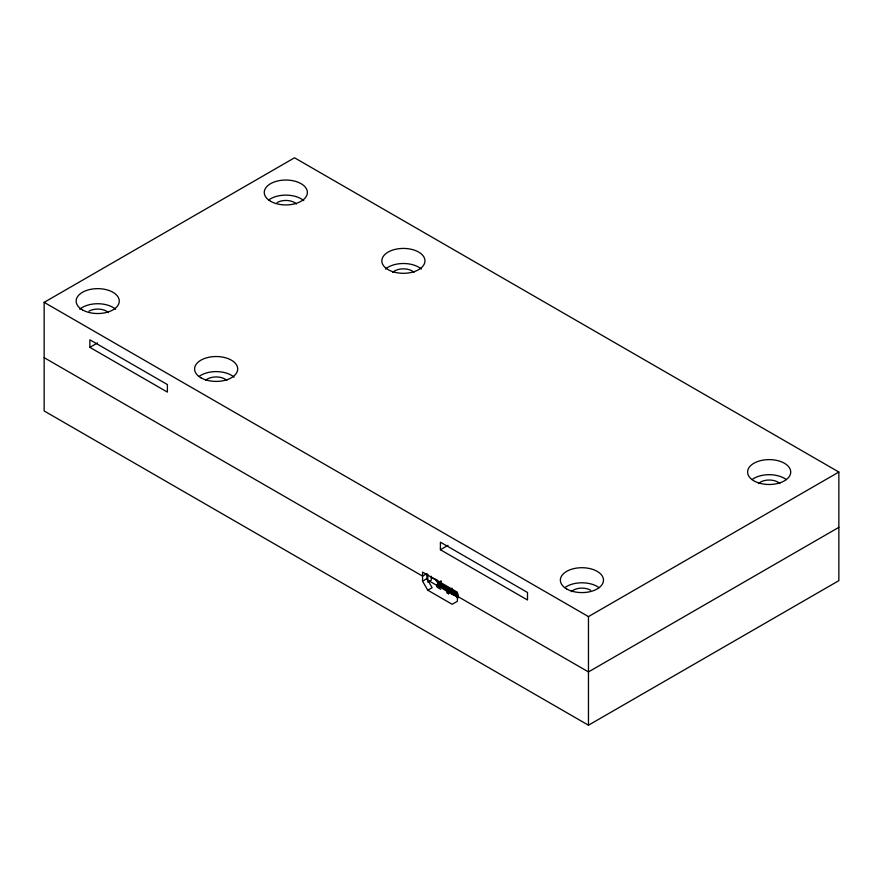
<?xml version="1.0" encoding="UTF-8"?>
<svg xmlns="http://www.w3.org/2000/svg" width="883" height="883" viewBox="0 0 883 883"><rect width="100%" height="100%" fill="white"/><g stroke="black" fill="none" stroke-linecap="round" stroke-linejoin="round"><path stroke-width="1.32" d="M441.279 581.455C439.359 582.361 435.507 584.656 437.217 587.25L440.794 589.325M447.957 592.361L449.006 592.405L448.067 592.14L448.542 593.795C447.008 593.486 449.127 588.696 452.085 588.277M448.211 591.776L446.754 592.758L447.626 592.714M44.15 302.35L294.536 157.792L838.85 472.041L838.85 580.65L588.464 725.208L44.15 410.959L44.15 302.35L588.464 616.599L838.85 472.041M89.867 347.35L167.384 392.096L167.384 384.558L89.867 339.8L89.867 347.35L97.494 342.946M440.407 549.734L527.504 600.01L527.504 592.471L440.407 542.184L440.407 549.734L448.034 545.33M422.56 581.157L422.56 572.107L457.394 592.217L457.394 601.268L452.173 604.281L427.78 590.208L422.56 581.157L426.908 578.641L426.908 573.619L422.56 576.124L44.15 357.659M427.78 582.162L431.268 580.153L431.268 576.224M436.897 579.745L438.553 582.515L440.904 581.157M441.07 581.312L438.553 582.515M427.78 590.208L432.14 587.692L426.908 578.641M838.85 527.35L588.464 671.919L457.394 596.246M441.136 581.356L438.961 582.835M436.71 585.915L437.725 585.893L436.787 585.628M431.533 577.372L436.279 580.109M438.818 582.912L458.045 594.016M438.365 583.233L457.593 594.336M437.924 583.641L458.299 595.407M437.538 584.138L457.902 595.893M437.195 584.678L457.571 596.444M436.93 585.263L457.295 597.018M428.542 580.584L440.474 587.482M445.253 590.23L447.637 591.61M450.021 592.99L453.608 595.054M455.992 596.433L458.376 597.813M448.067 592.14L448.884 592.636M438.465 584.005L435.275 579.093M448.034 593.012L448.542 593.795M588.464 616.599L588.464 725.208M427.78 574.403L427.78 580.871M205.485 380.496A12.318 7.108 0 0 1 226.821 380.496M392.736 272.394A12.318 7.108 0 0 1 414.061 272.394M758.508 483.575A12.318 7.108 0 0 1 779.844 483.575M571.268 591.676A12.318 7.108 0 0 1 590.639 590.208M199.05 376.478A21.556 12.439 0 0 1 234.083 377.14M385.474 269.039A21.556 12.439 0 0 1 421.323 269.039M752.073 479.557A21.556 12.439 0 0 1 786.278 479.557M564.833 587.659A21.556 12.439 0 0 1 599.038 587.659M277.119 202.538A12.318 7.108 0 0 1 296.489 204.006M89.006 311.147A12.318 7.108 0 0 1 108.377 312.615M79.79 309.26A21.556 12.439 0 0 1 115.64 309.26M268.73 199.988A21.556 12.439 0 0 1 303.752 200.651M392.626 271.644A21.556 12.439 0 0 0 424.955 260.86A21.556 12.439 0 0 0 392.626 250.088A21.556 12.439 0 0 0 392.626 271.644M758.398 482.824A21.556 12.439 0 0 0 790.726 472.041A21.556 12.439 0 0 0 758.398 461.268A21.556 12.439 0 0 0 758.398 482.824M566.687 588.95A21.556 12.439 0 0 0 602.758 583.365A21.556 12.439 0 0 0 576.356 568.133A21.556 12.439 0 0 0 566.687 588.95M200.916 377.769A21.556 12.439 0 0 0 236.975 372.185A21.556 12.439 0 0 0 210.573 356.953A21.556 12.439 0 0 0 200.916 377.769M82.472 309.889A21.556 12.439 0 0 0 118.532 304.315A21.556 12.439 0 0 0 92.13 289.072A21.556 12.439 0 0 0 82.472 309.889M270.584 201.28A21.556 12.439 0 0 0 306.644 195.706A21.556 12.439 0 0 0 280.242 180.463A21.556 12.439 0 0 0 270.584 201.28"/></g></svg>
